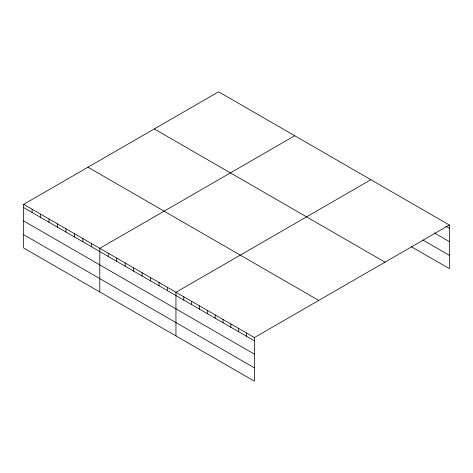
<?xml version="1.0" encoding="UTF-8"?>
<svg xmlns="http://www.w3.org/2000/svg" width="473" height="473" viewBox="0 0 473 473"><rect width="100%" height="100%" fill="white"/><g stroke="black" fill="none" stroke-linecap="round" stroke-linejoin="round"><path stroke-width="0.71" d="M254.397 354.159L254.397 337.568L23.65 204.348L23.65 247.988L254.397 381.208L254.397 354.159L23.65 220.944M411.333 246.699L449.35 268.652L449.35 225.012L218.603 91.792L23.65 204.348M294.75 135.751L99.797 248.313L99.797 291.953M370.897 179.716L175.944 292.273L175.944 335.913M254.397 337.568L449.35 225.012M445.732 226.195L449.35 228.282M434.261 232.893L449.35 241.602M422.797 240L449.35 255.331M154.269 128.934L385.016 262.154M87.984 167.206L318.731 300.426M23.65 207.617L254.397 340.838M23.65 234.667L254.397 367.888M246.551 333.039L246.551 336.309M238.705 328.51L238.705 331.78M230.859 323.981L230.859 327.251M223.014 319.452L223.014 322.722M215.168 314.917L215.168 318.193M207.322 310.389L207.322 313.664M199.476 305.86L199.476 309.135M191.63 301.331L191.63 304.606M183.784 296.802L183.784 300.077M167.483 287.389L167.483 290.659M159.023 282.505L159.023 285.775M150.562 277.621L150.562 280.891M142.101 272.732L142.101 276.007M133.64 267.848L133.64 271.124M125.179 262.964L125.179 266.234M116.719 258.081L116.719 261.35M108.258 253.197L108.258 256.467M91.336 243.424L91.336 246.699M82.876 238.54L82.876 241.815M74.415 233.656L74.415 236.926M65.954 228.772L65.954 232.042M57.493 223.889L57.493 227.158M49.032 219.005L49.032 222.275M40.572 214.115L40.572 217.391M32.111 209.232L32.111 212.507"/></g></svg>
